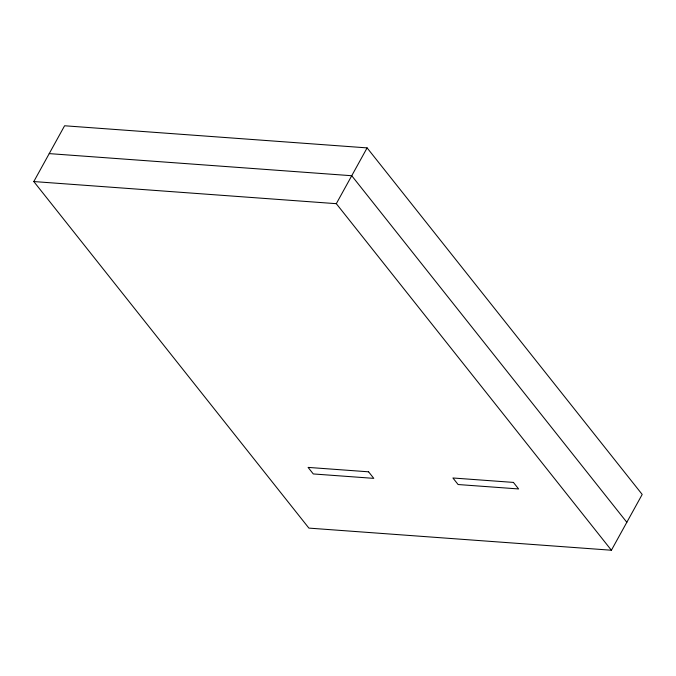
<?xml version="1.0" encoding="UTF-8"?>
<svg xmlns="http://www.w3.org/2000/svg" width="676" height="676" viewBox="0 0 676 676"><rect width="100%" height="100%" fill="white"/><g stroke="black" fill="none" stroke-linecap="round" stroke-linejoin="round"><path stroke-width="1.01" d="M33.8 181.557L64.592 125.77L367.11 147.892L642.2 494.443L611.4 550.23L308.89 528.108L33.8 181.557L336.31 203.679L611.4 550.23M336.31 203.679L367.11 147.892M49.221 153.613L351.74 175.726L626.829 522.286M368.589 471.814L308.087 467.395L313.284 473.944L373.786 478.363L368.589 471.814M513.414 482.41L452.912 477.983L458.108 484.531L518.61 488.951L513.414 482.41"/></g></svg>
